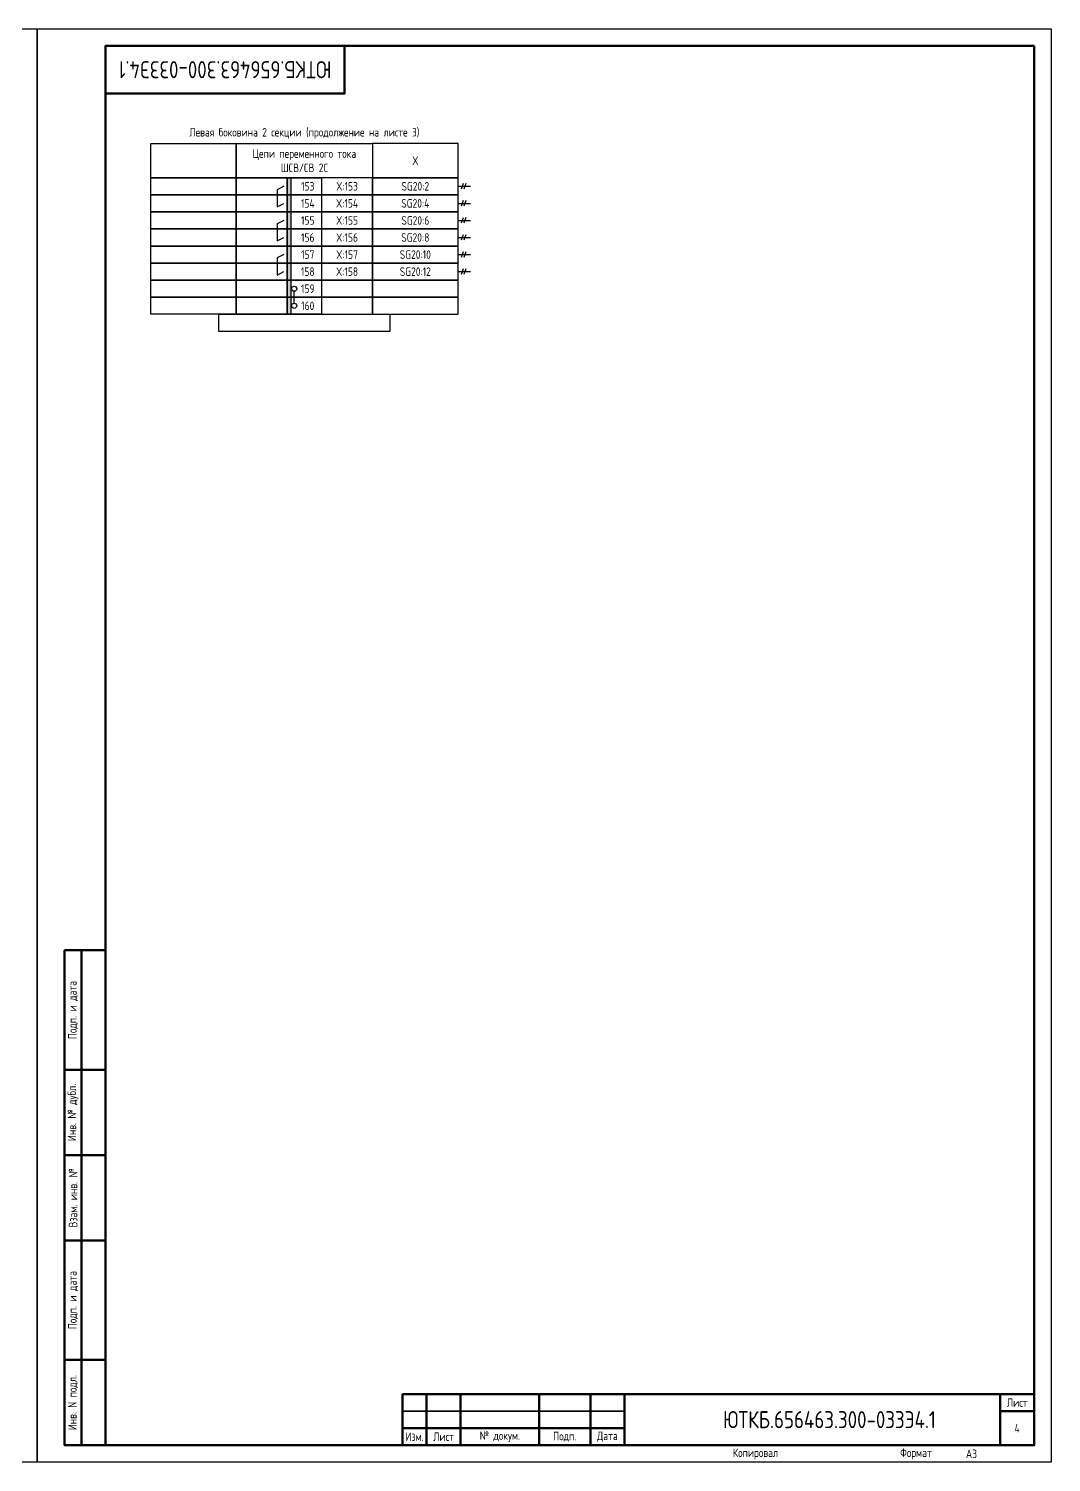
# Model space of a CAD drawing. Header units: millimetres. Extents: x -1050 to 7068, y 0 to 517.
# Drawn here: x 6768.7 to 7068.2, y 0 to 420 of the extents above; entities that cross this region are included whole.
import ezdxf

# ---------------------------------------------------------------- set-up
doc = ezdxf.new("R2010")
doc.units = ezdxf.units.MM
doc.styles.add('Gost_type_A', font='GOST_A.TTF')

# ---------------------------------------------------------------- blocks, each defined once
blk = doc.blocks.new('Штамп левый нижний')
at = {"lineweight": 50}
for points in [[(-12, 145), (-7, 145), (-7, 110), (-12, 110)], [(-7, 145), (0, 145), (0, 110), (-7, 110)], [(-12, 110), (-7, 110), (-7, 85), (-12, 85)], [(-7, 110), (0, 110), (0, 85), (-7, 85)], [(-12, 85), (-7, 85), (-7, 60), (-12, 60)], [(-7, 85), (0, 85), (0, 60), (-7, 60)], [(-12, 60), (-7, 60), (-7, 25), (-12, 25)], [(-7, 60), (0, 60), (0, 25), (-7, 25)], [(-12, 25), (-7, 25), (-7, 0), (-12, 0)], [(-7, 25), (0, 25), (0, 0), (-7, 0)]]:
    blk.add_lwpolyline(points, close=True, dxfattribs=at)
at = {"char_height": 2.5, "attachment_point": 5, "rotation": 90, "style": 'Gost_type_A'}
for s, insert, width in [('Подп. и дата', (-9.5, 127.5), 35), ('Инв. № дубл.', (-9.5, 97.5), 25), ('Взам. инв. №', (-9.5, 72.5), 25), ('Подп. и дата', (-9.5, 42.5), 35), ('Инв. N подл.', (-9.5, 12.5), 25)]:
    blk.add_mtext(s, dxfattribs=dict(at, insert=insert, width=width))
blk = doc.blocks.new('Штамп угловой верхний')
at = {"lineweight": 50}
blk.add_lwpolyline([(0, 0), (70, 0), (70, -14), (0, -14)], close=True, dxfattribs=at)
blk = doc.blocks.new('Штамп малый нижний')
at = {"lineweight": 50}
for points in [[(-185, 15), (-178, 15), (-178, 5), (-185, 5)], [(-178, 15), (-168, 15), (-168, 5), (-178, 5)], [(-168, 15), (-145, 15), (-145, 5), (-168, 5)], [(-145, 15), (-130, 15), (-130, 5), (-145, 5)], [(-130, 15), (-120, 15), (-120, 5), (-130, 5)], [(-120, 15), (-10, 15), (-10, 0), (-120, 0)], [(-10, 15), (0, 15), (0, 10), (-10, 10)], [(-10, 10), (0, 10), (0, 0), (-10, 0)], [(-185, 5), (-178, 5), (-178, 0), (-185, 0)], [(-178, 5), (-168, 5), (-168, 0), (-178, 0)], [(-168, 5), (-145, 5), (-145, 0), (-168, 0)], [(-145, 5), (-130, 5), (-130, 0), (-145, 0)], [(-130, 5), (-120, 5), (-120, 0), (-130, 0)]]:
    blk.add_lwpolyline(points, close=True, dxfattribs=at)
for points in [[(-185, 15), (-178, 15), (-178, 10), (-185, 10)], [(-178, 15), (-168, 15), (-168, 10), (-178, 10)], [(-168, 15), (-145, 15), (-145, 10), (-168, 10)], [(-145, 15), (-130, 15), (-130, 10), (-145, 10)], [(-130, 15), (-120, 15), (-120, 10), (-130, 10)], [(-185, 10), (-178, 10), (-178, 5), (-185, 5)], [(-178, 10), (-168, 10), (-168, 5), (-178, 5)], [(-168, 10), (-145, 10), (-145, 5), (-168, 5)], [(-145, 10), (-130, 10), (-130, 5), (-145, 5)], [(-130, 10), (-120, 10), (-120, 5), (-130, 5)]]:
    blk.add_lwpolyline(points, close=True)
at = {"char_height": 2.5, "style": 'Gost_type_A'}
for s, insert, width, attachment_point in [('Лист', (-5, 12.5), 10, 5), ('Изм.', (-181.5, 2.5), 7, 5), ('Лист', (-173, 2.5), 10, 5), ('№ докум.', (-156.5, 2.5), 23, 5), ('Подп.', (-137.5, 2.5), 15, 5), ('Дата', (-125, 2.5), 10, 5), ('Копировал', (-75, -2.53), 13.1202, 6), ('Формат', (-30, -2.53), 13.1202, 6)]:
    blk.add_mtext(s, dxfattribs=dict(at, insert=insert, width=width, attachment_point=attachment_point))

msp = doc.modelspace()

# ---------------------------------------------------------------- hatches: boundary and pattern name
h = msp.add_hatch(color=256)
h.dxf.hatch_style = 1
h.paths.add_polyline_path([(6845.43, 376.32), (6844.43, 376.32), (6844.43, 336.32), (6845.43, 336.32)])

# ---------------------------------------------------------------- linework, layer by layer
for p, q in [((6894.43, 373.82), (6898.06, 373.82)), ((6895.97, 374.63), (6895.39, 373.01)), ((6896.76, 374.64), (6896.18, 373.01)), ((6895.97, 369.63), (6895.39, 368.01)), ((6896.76, 369.64), (6896.18, 368.01)), ((6894.43, 368.82), (6898.06, 368.82)), ((6894.43, 363.82), (6898.06, 363.82)), ((6895.97, 364.63), (6895.39, 363.01)), ((6896.76, 364.64), (6896.18, 363.01)), ((6894.43, 358.82), (6898.06, 358.82)), ((6895.97, 359.63), (6895.39, 358.01)), ((6896.76, 359.64), (6896.18, 358.01)), ((6894.43, 353.82), (6898.06, 353.82)), ((6895.97, 354.63), (6895.39, 353.01)), ((6896.76, 354.64), (6896.18, 353.01)), ((6894.43, 348.82), (6898.06, 348.82)), ((6895.97, 349.63), (6895.39, 348.01)), ((6896.76, 349.64), (6896.18, 348.01)), ((6846.43, 339.57), (6846.43, 343.07))]:
    msp.add_line(p, q)
for points in [[(6771.19, 420), (6771.19, 0), (6474.19, 0), (6474.19, 420)], [(7068.19, 420), (7068.19, 0), (6771.19, 0), (6771.19, 420)], [(6804.43, 386.32), (6829.43, 386.32), (6829.43, 376.32), (6804.43, 376.32)], [(6829.43, 386.32), (6869.43, 386.32), (6869.43, 376.32), (6829.43, 376.32)], [(6894.43, 386.32), (6869.43, 386.32), (6869.43, 376.32), (6894.43, 376.32)], [(6804.43, 376.32), (6829.43, 376.32), (6829.43, 371.32), (6804.43, 371.32)], [(6829.43, 376.32), (6844.43, 376.32), (6844.43, 371.32), (6829.43, 371.32)], [(6844.43, 376.32), (6854.43, 376.32), (6854.43, 371.32), (6844.43, 371.32)], [(6869.43, 376.32), (6854.43, 376.32), (6854.43, 371.32), (6869.43, 371.32)], [(6894.43, 376.32), (6869.43, 376.32), (6869.43, 371.32), (6894.43, 371.32)], [(6804.43, 371.32), (6829.43, 371.32), (6829.43, 366.32), (6804.43, 366.32)], [(6829.43, 371.32), (6844.43, 371.32), (6844.43, 366.32), (6829.43, 366.32)], [(6844.43, 371.32), (6854.43, 371.32), (6854.43, 366.32), (6844.43, 366.32)], [(6869.43, 371.32), (6854.43, 371.32), (6854.43, 366.32), (6869.43, 366.32)], [(6894.43, 371.32), (6869.43, 371.32), (6869.43, 366.32), (6894.43, 366.32)], [(6804.43, 366.32), (6829.43, 366.32), (6829.43, 361.32), (6804.43, 361.32)], [(6829.43, 366.32), (6844.43, 366.32), (6844.43, 361.32), (6829.43, 361.32)], [(6844.43, 366.32), (6854.43, 366.32), (6854.43, 361.32), (6844.43, 361.32)], [(6869.43, 366.32), (6854.43, 366.32), (6854.43, 361.32), (6869.43, 361.32)], [(6894.43, 366.32), (6869.43, 366.32), (6869.43, 361.32), (6894.43, 361.32)], [(6804.43, 361.32), (6829.43, 361.32), (6829.43, 356.32), (6804.43, 356.32)], [(6829.43, 361.32), (6844.43, 361.32), (6844.43, 356.32), (6829.43, 356.32)], [(6844.43, 361.32), (6854.43, 361.32), (6854.43, 356.32), (6844.43, 356.32)], [(6869.43, 361.32), (6854.43, 361.32), (6854.43, 356.32), (6869.43, 356.32)], [(6894.43, 361.32), (6869.43, 361.32), (6869.43, 356.32), (6894.43, 356.32)], [(6804.43, 356.32), (6829.43, 356.32), (6829.43, 351.32), (6804.43, 351.32)], [(6829.43, 356.32), (6844.43, 356.32), (6844.43, 351.32), (6829.43, 351.32)], [(6844.43, 356.32), (6854.43, 356.32), (6854.43, 351.32), (6844.43, 351.32)], [(6869.43, 356.32), (6854.43, 356.32), (6854.43, 351.32), (6869.43, 351.32)], [(6894.43, 356.32), (6869.43, 356.32), (6869.43, 351.32), (6894.43, 351.32)], [(6804.43, 351.32), (6829.43, 351.32), (6829.43, 346.32), (6804.43, 346.32)], [(6829.43, 351.32), (6844.43, 351.32), (6844.43, 346.32), (6829.43, 346.32)], [(6844.43, 351.32), (6854.43, 351.32), (6854.43, 346.32), (6844.43, 346.32)], [(6869.43, 351.32), (6854.43, 351.32), (6854.43, 346.32), (6869.43, 346.32)], [(6894.43, 351.32), (6869.43, 351.32), (6869.43, 346.32), (6894.43, 346.32)], [(6804.43, 346.32), (6829.43, 346.32), (6829.43, 341.32), (6804.43, 341.32)], [(6829.43, 346.32), (6844.43, 346.32), (6844.43, 341.32), (6829.43, 341.32)], [(6844.43, 346.32), (6854.43, 346.32), (6854.43, 341.32), (6844.43, 341.32)], [(6869.43, 346.32), (6854.43, 346.32), (6854.43, 341.32), (6869.43, 341.32)], [(6894.43, 346.32), (6869.43, 346.32), (6869.43, 341.32), (6894.43, 341.32)], [(6804.43, 341.32), (6829.43, 341.32), (6829.43, 336.32), (6804.43, 336.32)], [(6829.43, 341.32), (6844.43, 341.32), (6844.43, 336.32), (6829.43, 336.32)], [(6844.43, 341.32), (6854.43, 341.32), (6854.43, 336.32), (6844.43, 336.32)], [(6869.43, 341.32), (6854.43, 341.32), (6854.43, 336.32), (6869.43, 336.32)], [(6894.43, 341.32), (6869.43, 341.32), (6869.43, 336.32), (6894.43, 336.32)], [(6824.43, 336.32), (6874.43, 336.32), (6874.43, 331.32), (6824.43, 331.32)]]:
    msp.add_lwpolyline(points, close=True)
at = {"lineweight": 50}
msp.add_lwpolyline([(7063.19, 415), (7063.19, 5), (6791.19, 5), (6791.19, 415)], close=True, dxfattribs=at)
for points in [[(6843.43, 373.82), (6841.43, 372.82), (6841.43, 367.82), (6843.43, 368.82)], [(6844.43, 336.32), (6844.43, 376.32), (6845.43, 376.32), (6845.43, 336.32)], [(6843.43, 363.82), (6841.43, 362.82), (6841.43, 357.82), (6843.43, 358.82)], [(6843.43, 353.82), (6841.43, 352.82), (6841.43, 347.82), (6843.43, 348.82)]]:
    msp.add_lwpolyline(points)
for centre in [(6846.43, 343.82), (6846.43, 338.82)]:
    msp.add_circle(centre, 0.75)

# ---------------------------------------------------------------- block references
for name, p in [('Штамп угловой верхний', (6791.19, 415)), ('Штамп левый нижний', (6791.19, 5)), ('Штамп малый нижний', (7063.19, 5))]:
    msp.add_blockref(name, p)

# ---------------------------------------------------------------- texts
at = {"insert": (6826.19, 408), "char_height": 5, "width": 70, "attachment_point": 5, "rotation": 180, "style": 'Gost_type_A'}
msp.add_mtext('ЮТКБ.656463.300-033Э4.1', dxfattribs=at)
at = {"style": 'Gost_type_A'}
for s, insert, char_height, width, attachment_point in [('Левая боковина 2 секции (продолжение на листе 3)', (6849.43, 389.32), 2.5, 90, 5), ('Цепи переменного тока ШСВ/СВ 2С', (6849.43, 381.32), 2.5, 40, 5), ('X', (6881.93, 381.32), 2.5, 25, 5), ('SG20:2', (6881.93, 373.82), 2.5, 25, 5), ('SG20:4', (6881.93, 368.82), 2.5, 25, 5), ('SG20:6', (6881.93, 363.82), 2.5, 25, 5), ('SG20:8', (6881.93, 358.82), 2.5, 25, 5), ('SG20:10', (6881.93, 353.82), 2.5, 25, 5), ('SG20:12', (6881.93, 348.82), 2.5, 25, 5), ('ЮТКБ.656463.300-033Э4.1', (7003.19, 12.5), 5, 120, 5), ('4', (7058.19, 10), 2.5, 10, 5), ('A3', (7043.19, 2.5), 2.5, 20, 4), ('A3', (7043.19, 2.5), 2.5, 20, 4)]:
    msp.add_mtext(s, dxfattribs=dict(at, insert=insert, char_height=char_height, width=width, attachment_point=attachment_point))
at = {"ltscale": 10, "char_height": 2.5, "attachment_point": 5, "style": 'Gost_type_A'}
for s, insert, width in [('153', (6850.43, 373.82), 8), ('X:153', (6861.93, 373.82), 15), ('154', (6850.43, 368.82), 8), ('X:154', (6861.93, 368.82), 15), ('155', (6850.43, 363.82), 8), ('X:155', (6861.93, 363.82), 15), ('156', (6850.43, 358.82), 8), ('X:156', (6861.93, 358.82), 15), ('157', (6850.43, 353.82), 8), ('X:157', (6861.93, 353.82), 15), ('158', (6850.43, 348.82), 8), ('X:158', (6861.93, 348.82), 15), ('159', (6850.43, 343.82), 8), ('160', (6850.43, 338.82), 8)]:
    msp.add_mtext(s, dxfattribs=dict(at, insert=insert, width=width))

doc.saveas('drawing.dxf')
